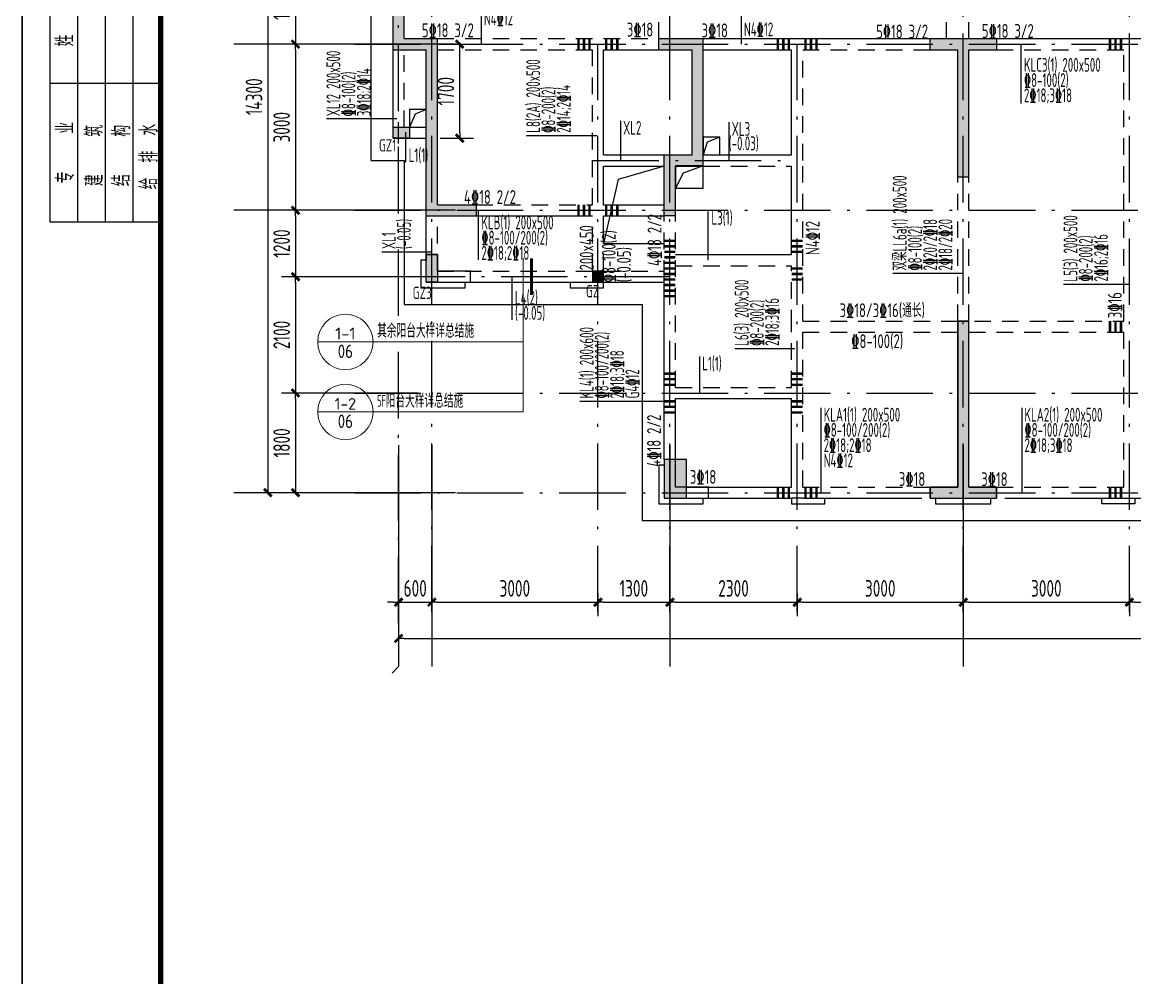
# Model space of a CAD drawing. Extents: x 580289 to 1106878, y -144605 to 78052.
# Drawn here: x 848694 to 868789, y -33943 to -16688 of the extents above; entities that cross this region are included whole.
import ezdxf
from ezdxf.enums import TextEntityAlignment as Align

# ---------------------------------------------------------------- set-up
doc = ezdxf.new("R2010")
doc.units = 0
doc.header["$LTSCALE"] = 100
doc.linetypes.add('2', pattern=[18.5, 12, -3, 0.5, -3])
doc.linetypes.add('3', pattern=[5, 3, -2])
doc.layers.get('0').update_dxf_attribs({"linetype": 'CONTINUOUS'})
doc.layers.get('Defpoints').update_dxf_attribs({"linetype": 'CONTINUOUS'})
for name, color, linetype in [('AXIS', 3, 'CONTINUOUS'), ('COLU', 7, 'CONTINUOUS'), ('DIM', 3, 'CONTINUOUS'), ('HATCH', 254, 'CONTINUOUS'), ('jiangcha', 5, 'CONTINUOUS'), ('T图框', 7, 'CONTINUOUS'), ('xj', 6, 'CONTINUOUS'), ('图框', 254, 'CONTINUOUS'), ('垂直标注', 2, 'CONTINUOUS'), ('构造柱', 7, 'CONTINUOUS'), ('梁', 4, 'CONTINUOUS'), ('梁原位标注', 7, 'CONTINUOUS'), ('梁虚线', 134, '3'), ('次梁箍筋', 1, 'CONTINUOUS'), ('水平标注', 2, 'CONTINUOUS'), ('洞口边线', 7, 'CONTINUOUS'), ('管道井', 3, 'CONTINUOUS'), ('网格', 253, '2')]:
    doc.layers.add(name, color=color, linetype=linetype)
doc.layers.add('DIM_IDEN', color=1, linetype='CONTINUOUS', lineweight=18)
doc.styles.add('_TCH_LABEL', font='tssdeng.shx', dxfattribs={"width": 0.7, "bigfont": 'tssdchn.shx'})
doc.styles.add('DX', font='tssdeng.shx', dxfattribs={"width": 0.7, "bigfont": 'tssdchn.shx'})
doc.styles.get("Standard").update_dxf_attribs({"font": 'tssdeng.shx', "width": 0.7, "bigfont": 'tssdchn.shx'})
doc.styles.add('TSSD_Dimension', font='Tssdeng.shx', dxfattribs={"width": 0.7, "bigfont": 'tssdchn.shx'})
doc.dimstyles.new('TSSD_100_100$0', dxfattribs={"dimtxt": 300, "dimasz": 100, "dimexe": 250, "dimexo": 250, "dimgap": 100, "dimtad": 1, "dimdec": 0, "dimzin": 0, "dimdsep": 46, "dimtxsty": 'TSSD_Dimension', "dimblk": '_TSDBK', "dimblk1": '_TSDBK', "dimblk2": '_TSDBK', "dimsah": 1, "dimcen": 0, "dimclrt": 7, "dimadec": 0, "dimazin": 0, "dimtfac": 1, "dimtdec": 0, "dimtix": 1, "dimtmove": 2, "dimatfit": 3, "dimldrblk": '_TSDBK', "dimfxl": 1, "dimtolj": 1, "dimtzin": 0, "dimarcsym": 0})

# ---------------------------------------------------------------- blocks, each defined once
blk = doc.blocks.new('_TSDBK')
blk.add_line((-1, 0), (0, 0))
at = {"const_width": 0.5}
blk.add_lwpolyline([(-0.7, -0.7), (0.7, 0.7)], dxfattribs=at)
blk = doc.blocks.new('*D1854')
at = {"layer": 'Defpoints', "color": 0}
for p in [(-26562, 1500), (-26562, 100), (-26562, 100)]:
    blk.add_point(p, dxfattribs=at)
at = {"layer": 'DIM', "color": 0, "lineweight": -2}
for p, q in [((-26312, 1500), (-26312, 1500)), ((-26562, 1400), (-26562, 200)), ((-26312, 100), (-26312, 100))]:
    blk.add_line(p, q, dxfattribs=at)
at = {"layer": 'DIM', "color": 0, "lineweight": -2, "xscale": 100, "yscale": 100, "zscale": 100}
for p, rotation in [((-26562, 1500), 90), ((-26562, 100), 270)]:
    blk.add_blockref('_TSDBK', p, dxfattribs=dict(at, rotation=rotation))
at = {"layer": 'DIM', "color": 7, "insert": (-26812, 800), "char_height": 300, "attachment_point": 5, "rotation": 90, "style": 'TSSD_Dimension'}
blk.add_mtext('\\A1;1400', dxfattribs=at)
blk = doc.blocks.new('*D1855')
at = {"layer": 'Defpoints', "color": 0}
for p in [(-26562, 100), (-26562, -2900), (-26562, -2900)]:
    blk.add_point(p, dxfattribs=at)
at = {"layer": 'DIM', "color": 0, "lineweight": -2}
for p, q in [((-26562, 0), (-26562, -2800)), ((-26312, 100), (-26312, 100)), ((-26312, -2900), (-26312, -2900))]:
    blk.add_line(p, q, dxfattribs=at)
at = {"layer": 'DIM', "color": 0, "lineweight": -2, "xscale": 100, "yscale": 100, "zscale": 100}
for p, rotation in [((-26562, 100), 90), ((-26562, -2900), 270)]:
    blk.add_blockref('_TSDBK', p, dxfattribs=dict(at, rotation=rotation))
at = {"layer": 'DIM', "color": 7, "insert": (-26812, -1400), "char_height": 300, "attachment_point": 5, "rotation": 90, "style": 'TSSD_Dimension'}
blk.add_mtext('\\A1;3000', dxfattribs=at)
blk = doc.blocks.new('*D1856')
at = {"layer": 'Defpoints', "color": 0}
for p in [(-25498, -6200), (-26562, -8000), (-25498, -8000)]:
    blk.add_point(p, dxfattribs=at)
at = {"layer": 'DIM', "color": 0, "lineweight": -2}
for p, q in [((-25748, -6200), (-26812, -6200)), ((-26562, -6300), (-26562, -7900)), ((-25748, -8000), (-26812, -8000))]:
    blk.add_line(p, q, dxfattribs=at)
at = {"layer": 'DIM', "color": 0, "lineweight": -2, "xscale": 100, "yscale": 100, "zscale": 100}
for p, rotation in [((-26562, -6200), 90), ((-26562, -8000), 270)]:
    blk.add_blockref('_TSDBK', p, dxfattribs=dict(at, rotation=rotation))
at = {"layer": 'DIM', "color": 7, "insert": (-26812, -7100), "char_height": 300, "attachment_point": 5, "rotation": 90, "style": 'TSSD_Dimension'}
blk.add_mtext('\\A1;1800', dxfattribs=at)
blk = doc.blocks.new('*D1857')
at = {"layer": 'Defpoints', "color": 0}
for p in [(-27062, 6300), (-27062, -8000), (-27062, -8000)]:
    blk.add_point(p, dxfattribs=at)
at = {"layer": 'DIM', "color": 0, "lineweight": -2}
for p, q in [((-27312, 6300), (-27312, 6300)), ((-27062, 6200), (-27062, -7900))]:
    blk.add_line(p, q, dxfattribs=at)
at = {"layer": 'DIM', "color": 0, "lineweight": -2, "xscale": 100, "yscale": 100, "zscale": 100}
for p, rotation in [((-27062, 6300), 90), ((-27062, -8000), 270)]:
    blk.add_blockref('_TSDBK', p, dxfattribs=dict(at, rotation=rotation))
at = {"layer": 'DIM', "color": 7, "insert": (-27312, -850), "char_height": 300, "attachment_point": 5, "rotation": 90, "style": 'TSSD_Dimension'}
blk.add_mtext('\\A1;14300', dxfattribs=at)
blk = doc.blocks.new('*D1858')
at = {"layer": 'Defpoints', "color": 0}
for p in [(-24700, -9569), (-24100, -9569), (-24100, -9977)]:
    blk.add_point(p, dxfattribs=at)
at = {"layer": 'DIM', "color": 0, "lineweight": -2}
for p, q in [((-24700, -9819), (-24700, -10227)), ((-24100, -9819), (-24100, -10227)), ((-24800, -9977), (-24900, -9977)), ((-24700, -9977), (-24100, -9977)), ((-24000, -9977), (-23900, -9977))]:
    blk.add_line(p, q, dxfattribs=at)
at = {"layer": 'DIM', "color": 0, "lineweight": -2, "xscale": 100, "yscale": 100, "zscale": 100}
blk.add_blockref('_TSDBK', (-24700, -9977), dxfattribs=at)
at = {"layer": 'DIM', "color": 0, "lineweight": -2, "xscale": 100, "yscale": 100, "zscale": 100, "rotation": 180}
blk.add_blockref('_TSDBK', (-24100, -9977), dxfattribs=at)
at = {"layer": 'DIM', "color": 7, "insert": (-24400, -9727), "char_height": 300, "attachment_point": 5, "style": 'TSSD_Dimension'}
blk.add_mtext('\\A1;600', dxfattribs=at)
blk = doc.blocks.new('*D1859')
at = {"layer": 'Defpoints', "color": 0}
for p in [(-24100, -9569), (-21100, -9569), (-21100, -9977)]:
    blk.add_point(p, dxfattribs=at)
at = {"layer": 'DIM', "color": 0, "lineweight": -2}
for p, q in [((-24100, -9819), (-24100, -10227)), ((-21100, -9819), (-21100, -10227)), ((-24000, -9977), (-21200, -9977))]:
    blk.add_line(p, q, dxfattribs=at)
at = {"layer": 'DIM', "color": 0, "lineweight": -2, "xscale": 100, "yscale": 100, "zscale": 100, "rotation": 180}
blk.add_blockref('_TSDBK', (-24100, -9977), dxfattribs=at)
at = {"layer": 'DIM', "color": 0, "lineweight": -2, "xscale": 100, "yscale": 100, "zscale": 100}
blk.add_blockref('_TSDBK', (-21100, -9977), dxfattribs=at)
at = {"layer": 'DIM', "color": 7, "insert": (-22600, -9727), "char_height": 300, "attachment_point": 5, "style": 'TSSD_Dimension'}
blk.add_mtext('\\A1;3000', dxfattribs=at)
blk = doc.blocks.new('*D1860')
at = {"layer": 'Defpoints', "color": 0}
for p in [(-21100, -9569), (-19800, -9569), (-19800, -9977)]:
    blk.add_point(p, dxfattribs=at)
at = {"layer": 'DIM', "color": 0, "lineweight": -2}
for p, q in [((-21100, -9819), (-21100, -10227)), ((-19800, -9819), (-19800, -10227)), ((-21000, -9977), (-19900, -9977))]:
    blk.add_line(p, q, dxfattribs=at)
at = {"layer": 'DIM', "color": 0, "lineweight": -2, "xscale": 100, "yscale": 100, "zscale": 100, "rotation": 180}
blk.add_blockref('_TSDBK', (-21100, -9977), dxfattribs=at)
at = {"layer": 'DIM', "color": 0, "lineweight": -2, "xscale": 100, "yscale": 100, "zscale": 100}
blk.add_blockref('_TSDBK', (-19800, -9977), dxfattribs=at)
at = {"layer": 'DIM', "color": 7, "insert": (-20450, -9727), "char_height": 300, "attachment_point": 5, "style": 'TSSD_Dimension'}
blk.add_mtext('\\A1;1300', dxfattribs=at)
blk = doc.blocks.new('*D1861')
at = {"layer": 'Defpoints', "color": 0}
for p in [(-19800, -9569), (-17500, -9569), (-17500, -9977)]:
    blk.add_point(p, dxfattribs=at)
at = {"layer": 'DIM', "color": 0, "lineweight": -2}
for p, q in [((-19800, -9819), (-19800, -10227)), ((-17500, -9819), (-17500, -10227)), ((-19700, -9977), (-17600, -9977))]:
    blk.add_line(p, q, dxfattribs=at)
at = {"layer": 'DIM', "color": 0, "lineweight": -2, "xscale": 100, "yscale": 100, "zscale": 100, "rotation": 180}
blk.add_blockref('_TSDBK', (-19800, -9977), dxfattribs=at)
at = {"layer": 'DIM', "color": 0, "lineweight": -2, "xscale": 100, "yscale": 100, "zscale": 100}
blk.add_blockref('_TSDBK', (-17500, -9977), dxfattribs=at)
at = {"layer": 'DIM', "color": 7, "insert": (-18650, -9727), "char_height": 300, "attachment_point": 5, "style": 'TSSD_Dimension'}
blk.add_mtext('\\A1;2300', dxfattribs=at)
blk = doc.blocks.new('*D1862')
at = {"layer": 'Defpoints', "color": 0}
for p in [(-17500, -9569), (-14500, -9569), (-14500, -9977)]:
    blk.add_point(p, dxfattribs=at)
at = {"layer": 'DIM', "color": 0, "lineweight": -2}
for p, q in [((-17500, -9819), (-17500, -10227)), ((-14500, -9819), (-14500, -10227)), ((-17400, -9977), (-14600, -9977))]:
    blk.add_line(p, q, dxfattribs=at)
at = {"layer": 'DIM', "color": 0, "lineweight": -2, "xscale": 100, "yscale": 100, "zscale": 100, "rotation": 180}
blk.add_blockref('_TSDBK', (-17500, -9977), dxfattribs=at)
at = {"layer": 'DIM', "color": 0, "lineweight": -2, "xscale": 100, "yscale": 100, "zscale": 100}
blk.add_blockref('_TSDBK', (-14500, -9977), dxfattribs=at)
at = {"layer": 'DIM', "color": 7, "insert": (-16000, -9727), "char_height": 300, "attachment_point": 5, "style": 'TSSD_Dimension'}
blk.add_mtext('\\A1;3000', dxfattribs=at)
blk = doc.blocks.new('*D1863')
at = {"layer": 'Defpoints', "color": 0}
for p in [(-14500, -9569), (-11500, -9569), (-11500, -9977)]:
    blk.add_point(p, dxfattribs=at)
at = {"layer": 'DIM', "color": 0, "lineweight": -2}
for p, q in [((-14500, -9819), (-14500, -10227)), ((-11500, -9819), (-11500, -10227)), ((-14400, -9977), (-11600, -9977))]:
    blk.add_line(p, q, dxfattribs=at)
at = {"layer": 'DIM', "color": 0, "lineweight": -2, "xscale": 100, "yscale": 100, "zscale": 100, "rotation": 180}
blk.add_blockref('_TSDBK', (-14500, -9977), dxfattribs=at)
at = {"layer": 'DIM', "color": 0, "lineweight": -2, "xscale": 100, "yscale": 100, "zscale": 100}
blk.add_blockref('_TSDBK', (-11500, -9977), dxfattribs=at)
at = {"layer": 'DIM', "color": 7, "insert": (-13000, -9727), "char_height": 300, "attachment_point": 5, "style": 'TSSD_Dimension'}
blk.add_mtext('\\A1;3000', dxfattribs=at)
blk = doc.blocks.new('*D1864')
at = {"layer": 'Defpoints', "color": 0}
for p in [(-11500, -9569), (-9700, -9569), (-9700, -9977)]:
    blk.add_point(p, dxfattribs=at)
at = {"layer": 'DIM', "color": 0, "lineweight": -2}
for p, q in [((-11500, -9819), (-11500, -10227)), ((-9700, -9819), (-9700, -10227)), ((-11400, -9977), (-9800, -9977))]:
    blk.add_line(p, q, dxfattribs=at)
at = {"layer": 'DIM', "color": 0, "lineweight": -2, "xscale": 100, "yscale": 100, "zscale": 100, "rotation": 180}
blk.add_blockref('_TSDBK', (-11500, -9977), dxfattribs=at)
at = {"layer": 'DIM', "color": 0, "lineweight": -2, "xscale": 100, "yscale": 100, "zscale": 100}
blk.add_blockref('_TSDBK', (-9700, -9977), dxfattribs=at)
at = {"layer": 'DIM', "color": 7, "insert": (-10600, -9727), "char_height": 300, "attachment_point": 5, "style": 'TSSD_Dimension'}
blk.add_mtext('\\A1;1800', dxfattribs=at)
blk = doc.blocks.new('*D1880')
at = {"layer": 'Defpoints', "color": 0}
for p in [(24500, -10356), (-24700, -10476), (24500, -10631)]:
    blk.add_point(p, dxfattribs=at)
at = {"layer": 'DIM', "color": 0, "lineweight": -2}
for p, q in [((-24600, -10631), (24400, -10631)), ((24500, -10606), (24500, -10881)), ((-24700, -10726), (-24700, -10881))]:
    blk.add_line(p, q, dxfattribs=at)
at = {"layer": 'DIM', "color": 0, "lineweight": -2, "xscale": 100, "yscale": 100, "zscale": 100, "rotation": 180}
blk.add_blockref('_TSDBK', (-24700, -10631), dxfattribs=at)
at = {"layer": 'DIM', "color": 0, "lineweight": -2, "xscale": 100, "yscale": 100, "zscale": 100}
blk.add_blockref('_TSDBK', (24500, -10631), dxfattribs=at)
at = {"layer": 'DIM', "color": 7, "insert": (-100, -10381), "char_height": 300, "attachment_point": 5, "style": 'TSSD_Dimension'}
blk.add_mtext('\\A1;49200', dxfattribs=at)
blk = doc.blocks.new('*D1890')
at = {"layer": 'Defpoints', "color": 0}
for p in [(-24200, -2900), (-26562, -4100), (-24200, -4100)]:
    blk.add_point(p, dxfattribs=at)
at = {"layer": 'DIM', "color": 0, "lineweight": -2}
for p, q in [((-24450, -2900), (-26812, -2900)), ((-26562, -3000), (-26562, -4000)), ((-24450, -4100), (-26812, -4100))]:
    blk.add_line(p, q, dxfattribs=at)
at = {"layer": 'DIM', "color": 0, "lineweight": -2, "xscale": 100, "yscale": 100, "zscale": 100}
for p, rotation in [((-26562, -2900), 90), ((-26562, -4100), 270)]:
    blk.add_blockref('_TSDBK', p, dxfattribs=dict(at, rotation=rotation))
at = {"layer": 'DIM', "color": 7, "insert": (-26812, -3500), "char_height": 300, "attachment_point": 5, "rotation": 90, "style": 'TSSD_Dimension'}
blk.add_mtext('\\A1;1200', dxfattribs=at)
blk = doc.blocks.new('*D1891')
at = {"layer": 'Defpoints', "color": 0}
for p in [(-24200, -4100), (-26562, -6200), (-24100, -6200)]:
    blk.add_point(p, dxfattribs=at)
at = {"layer": 'DIM', "color": 0, "lineweight": -2}
for p, q in [((-24450, -4100), (-26812, -4100)), ((-26562, -4200), (-26562, -6100)), ((-24350, -6200), (-26812, -6200))]:
    blk.add_line(p, q, dxfattribs=at)
at = {"layer": 'DIM', "color": 0, "lineweight": -2, "xscale": 100, "yscale": 100, "zscale": 100}
for p, rotation in [((-26562, -4100), 90), ((-26562, -6200), 270)]:
    blk.add_blockref('_TSDBK', p, dxfattribs=dict(at, rotation=rotation))
at = {"layer": 'DIM', "color": 7, "insert": (-26812, -5150), "char_height": 300, "attachment_point": 5, "rotation": 90, "style": 'TSSD_Dimension'}
blk.add_mtext('\\A1;2100', dxfattribs=at)
blk = doc.blocks.new('A$C72C84CBD')
at = {"layer": '图框', "color": 0}
for p, q in [((500, 58400), (500, 43400)), ((1000, 58400), (1000, 43400)), ((1500, 58400), (1500, 43400)), ((2000, 58400), (2000, 43400)), ((2500, 45900), (500, 45900)), ((2500, 43400), (500, 43400))]:
    blk.add_line(p, q, dxfattribs=at)
for points in [[(0, 0), (0, 59400), (84100, 59400), (84100, 0)], [(0, 0), (84100, 0), (84100, 59400), (0, 59400)]]:
    blk.add_lwpolyline(points, close=True, dxfattribs=at)
at = {"layer": '图框', "color": 0, "const_width": 100}
blk.add_lwpolyline([(2500, 1000), (83100, 1000), (83100, 58400), (2500, 58400)], close=True, dxfattribs=at)
at = {"layer": '图框', "color": 0, "style": 'DX', "width": 0.7}
for s, p in [('姓     名', (752, 47126)), ('专     业', (762, 44655)), ('建     筑', (1283, 44602, 2200)), ('结     构', (1774, 44602, 2200)), ('给  排  水', (2271, 44582, 2200))]:
    blk.add_text(s, height=320, rotation=90, dxfattribs=at).set_placement(p, align=Align.MIDDLE)
blk = doc.blocks.new('图框')
at = {"layer": 'T图框', "color": 4}
blk.add_blockref('A$C72C84CBD', (602717, 102744), dxfattribs=at)
blk = doc.blocks.new('*D1078')
at = {"layer": 'Defpoints', "color": 0}
for p in [(855957, -17084), (856596, -17084), (855992, -18783)]:
    blk.add_point(p, dxfattribs=at)
at = {"layer": 'DIM', "color": 0, "lineweight": -2}
for p, q in [((856207, -17084), (856846, -17084)), ((856596, -18683), (856596, -17184)), ((856242, -18783), (856846, -18783))]:
    blk.add_line(p, q, dxfattribs=at)
at = {"layer": 'DIM', "color": 0, "lineweight": -2, "xscale": 100, "yscale": 100, "zscale": 100}
for p, rotation in [((856596, -17084), 90), ((856596, -18783), 270)]:
    blk.add_blockref('_TSDBK', p, dxfattribs=dict(at, rotation=rotation))
at = {"layer": 'DIM', "color": 7, "insert": (856346, -17934), "char_height": 300, "attachment_point": 5, "rotation": 90, "style": 'TSSD_Dimension'}
blk.add_mtext('\\A1;1700', dxfattribs=at)
blk = doc.blocks.new('biaozhun1')
at = {"layer": 'HATCH'}
h = blk.add_hatch(color=256, dxfattribs=at)
h.paths.add_polyline_path([(-19500, -8100), (-19500, -7400), (-19900, -7400), (-19900, -8100)])
h.paths.add_polyline_path([(-24000, 3000), (-24000, 3450), (-24800, 3450), (-24800, 3000)])
h.paths.add_polyline_path([(19300, -8100), (19300, -7400), (19700, -7400), (19700, -8100)])
h.paths.add_polyline_path([(23800, 3000), (23800, 3450), (24600, 3450), (24600, 3000)])
h.paths.add_polyline_path([(-1550, 200), (-1550, 0), (-1450, 0), (-200, 0), (-200, -2300), (0, -2300), (0, 0), (1350, 0), (1350, 200)])
h.paths.add_polyline_path([(-20500, 5400), (-20500, 5600), (-20000, 5600), (-20000, 6400), (-19200, 6400), (-19200, 6200), (-19800, 6200), (-19800, 5400)])
h.paths.add_polyline_path([(-18000, 6200), (-18000, 6400), (-17200, 6400), (-17200, 4500), (-16800, 4500), (-16800, 4300), (-17400, 4300), (-17400, 6200)])
h.paths.add_polyline_path([(-24000, 4700), (-24200, 4700), (-24200, 5600), (-22500, 5600), (-22500, 5400), (-24000, 5400)])
h.paths.add_polyline_path([(-19700, -3000), (-19900, -3000), (-19900, -1900), (-19400, -1900), (-19400, 0), (-19999.3, 0), (-19999.3, 200), (-19200, 200), (-19200, -2100), (-19700, -2100)])
h.paths.add_polyline_path([(-24200, -3000), (-24200, 0), (-24800, 0), (-24800, 900), (-24600, 900), (-24600, 200), (-24000, 200), (-24000, -2800), (-23300, -2800), (-23300, -3000)])
h.paths.add_polyline_path([(-20000, 3200), (-19800, 3200), (-19800, 1600), (-19100, 1600), (-19100, 1400), (-20000, 1400)])
h.paths.add_polyline_path([(-14600, 1600), (-14600, 4300), (-15500, 4300), (-15500, 4500), (-14400, 4500), (-14400, 1400), (-15500, 1400), (-15500, 1600)])
h.paths.add_polyline_path([(-14400, -2300), (-14600, -2300), (-14600, 0), (-15100, 0), (-15100, 200), (-14400, 200), (-13900, 200), (-13900, 0), (-14400, 0)])
h.paths.add_polyline_path([(-10300, 0), (-10300, 200), (-9600, 200), (-9100, 200), (-9100, 0), (-9600, 0), (-9600, -2300), (-9800, -2300), (-9800, 0)])
h.paths.add_polyline_path([(-10200, -8100), (-10200, -7900), (-9800, -7900), (-9800, -4900), (-9600, -4900), (-9600, -7900), (-9200, -7900), (-9200, -8100), (-9800, -8100)])
h.paths.add_polyline_path([(20300, 5400), (20300, 5600), (19800, 5600), (19800, 6400), (19000, 6400), (19000, 6200), (19600, 6200), (19600, 5400)])
h.paths.add_polyline_path([(17800, 6200), (17800, 6400), (17000, 6400), (17000, 4500), (16600, 4500), (16600, 4300), (17200, 4300), (17200, 6200)])
h.paths.add_polyline_path([(19500, -3000), (19700, -3000), (19700, -1900), (19200, -1900), (19200, 0), (19799.3, 0), (19799.3, 200), (19000, 200), (19000, -2100), (19500, -2100)])
h.paths.add_polyline_path([(19800, 3200), (19600, 3200), (19600, 1600), (18900, 1600), (18900, 1400), (19800, 1400)])
h.paths.add_polyline_path([(23800, 4700), (24000, 4700), (24000, 5600), (22300, 5600), (22300, 5400), (23800, 5400)])
h.paths.add_polyline_path([(24000, -3000), (24000, 0), (24600, 0), (24600, 900), (24400, 900), (24400, 200), (23800, 200), (23800, -2800), (23100, -2800), (23100, -3000)])
h.paths.add_polyline_path([(14200, -2300), (14400, -2300), (14400, 0), (14900, 0), (14900, 200), (14200, 200), (13700, 200), (13700, 0), (14200, 0)])
h.paths.add_polyline_path([(14400, 1600), (14400, 4300), (15300, 4300), (15300, 4500), (14200, 4500), (14200, 1400), (15300, 1400), (15300, 1600)])
h.paths.add_polyline_path([(4600, -2300), (4800, -2300), (4800, 0), (5300, 0), (5300, 200), (4600, 200), (4100, 200), (4100, 0), (4600, 0)])
h.paths.add_polyline_path([(1250, 200), (-200, 200), (-1450, 200), (0, 200)], flags=0)
h.paths.add_polyline_path([(-200, -2300), (0, -2300)], flags=17)
h.paths.add_polyline_path([(-1450, 0), (-200, 0)], flags=0)
h.paths.add_polyline_path([(-200, -2300), (-200, 0)], flags=17)
h.paths.add_polyline_path([(0, -2300), (0, 0)], flags=17)
h.paths.add_polyline_path([(1250, 0), (0, 0)], flags=0)
h.paths.add_polyline_path([(10100, 0), (10100, 200), (9400, 200), (8900, 200), (8900, 0), (9400, 0), (9400, -2300), (9600, -2300), (9600, 0)])
h.paths.add_polyline_path([(-4800, -2300), (-5000, -2300), (-5000, 0), (-5500, 0), (-5500, 200), (-4800, 200), (-4300, 200), (-4300, 0), (-4800, 0)])
h.paths.add_polyline_path([(10000, -8100), (10000, -7900), (9600, -7900), (9600, -4900), (9400, -4900), (9400, -7900), (9000, -7900), (9000, -8100), (9600, -8100)])
edge = h.paths.add_edge_path(flags=16)
edge.add_line((1350, 0), (1350, 200))
edge.add_line((-1550, 200), (-1550, 0))
h = blk.add_hatch(color=256, dxfattribs=at)
h.paths.add_polyline_path([(-14400, -4900), (-14600, -4900), (-14600, -7900), (-15100, -7900), (-15100, -8100), (-14600, -8100), (-13900, -8100), (-13900, -7900), (-14400, -7900)])
h.paths.add_polyline_path([(-4800, -4900), (-5000, -4900), (-5000, -7900), (-5500, -7900), (-5500, -8100), (-5000, -8100), (-4300, -8100), (-4300, -7900), (-4800, -7900)])
h.paths.add_polyline_path([(4600, -7900), (4100, -7900), (4100, -8100), (4800, -8100), (5300, -8100), (5300, -7900), (4800, -7900), (4800, -4900), (4600, -4900)])
h.paths.add_polyline_path([(14400, -4900), (14200, -4900), (14200, -7900), (13700, -7900), (13700, -8100), (14400, -8100), (14900, -8100), (14900, -7900), (14400, -7900)])
at = {"layer": 'AXIS'}
for p, q in [((-23674.2, 100), (-27674.2, 100)), ((-23674.2, -2900), (-27674.2, -2900)), ((-24700, -7138.2), (-24700, -11138.2)), ((-24100, -7138.2), (-24100, -11138.2)), ((-19800, -7138.2), (-19800, -11138.2)), ((-14500, -7138.2), (-14500, -11138.2)), ((-23674.2, -8000), (-27674.2, -8000)), ((-24817.2, -11255.4), (-24700, -11138.2))]:
    blk.add_line(p, q, dxfattribs=at)
at = {"layer": 'COLU'}
for points in [[(-24800, 0), (-24800, 900)], [(-24600, 200), (-24600, 900)], [(-24800, 0), (-24200, 0)], [(-24600, 200), (-24000, 200)], [(-24200, -3000), (-24200, 0)], [(-24000, -2800), (-24000, 200)], [(-19999.3, 200), (-19200, 200)], [(-19999.3, 0), (-19999.3, 200)], [(-19999.3, 0), (-19400, 0)], [(-19400, -1900), (-19400, 0)], [(-19200, -2100), (-19200, 200)], [(-15100, 200), (-14400, 200)], [(-15100, 0), (-15100, 200)], [(-15100, 0), (-14600, 0)], [(-14600, -2300), (-14600, 0)], [(-14400, 200), (-13900, 200)], [(-14400, 0), (-13900, 0)], [(-14400, -2300), (-14400, 0)], [(-13900, 200), (-13900, 0)], [(-19900, -1900), (-19400, -1900)], [(-19900, -3000), (-19900, -1900)], [(-19700, -2100), (-19200, -2100)], [(-19700, -3000), (-19700, -2100)], [(-14400, -2300), (-14600, -2300)], [(-24000, -2800), (-23300, -2800)], [(-23300, -2800), (-23300, -3000)], [(-24200, -3000), (-23300, -3000)], [(-19700, -3000), (-19900, -3000)], [(-14600, -4900), (-14600, -7900), (-15100, -7900), (-15100, -8100), (-13900, -8100), (-13900, -7900), (-14400, -7900), (-14400, -4900), (-14600, -4900)], [(-14600, -7900), (-14600, -4900)], [(-14600, -4900), (-14400, -4900)], [(-14400, -7900), (-14400, -4900)], [(-15100, -7900), (-14600, -7900)], [(-15100, -8100), (-15100, -7900)], [(-14400, -7900), (-13900, -7900)], [(-13900, -7900), (-13900, -8100)], [(-15100, -8100), (-14600, -8100)], [(-14600, -8100), (-13900, -8100)]]:
    blk.add_lwpolyline(points, dxfattribs=at)
blk.add_lwpolyline([(-19500, -8100), (-19500, -7400), (-19900, -7400), (-19900, -8100)], close=True, dxfattribs=at)
at = {"layer": '梁'}
for p, q in [((-19799.3, 200), (-19799.9, 1400)), ((-24800, -1598.7), (-24800, 0)), ((-21000, -1900), (-21000, 0)), ((-21000, 0), (-19999.3, 0)), ((-19200, 200), (-17500, 200)), ((-19200, 0), (-17600, 0)), ((-17600, -1900), (-17600, 0)), ((-17500, 200), (-15100, 200)), ((-13900, 200), (-11500, 200)), ((-11500, 200), (-10300, 200)), ((-24800, -1598.7), (-24200, -1598.7)), ((-21000, -1900), (-19900, -1900)), ((-19200, -1900), (-17600, -1900)), ((-21000, -2100), (-19900, -2100)), ((-21000, -2800), (-21000, -2100)), ((-17600, -3700), (-17600, -2100)), ((-21000, -2800), (-19900, -2800)), ((-24200, -4200), (-24200, -3000)), ((-23300, -3000), (-21200, -3000)), ((-21000, -3500), (-21000, -3000)), ((-21000, -3000), (-19900, -3000)), ((-21000, -3500), (-19900, -3500)), ((-19700, -3700), (-17600, -3700)), ((-24200, -4200), (-21100, -4200)), ((-21100, -4200), (-19900, -4200)), ((-19900, -7400), (-19900, -4100)), ((-19700, -6300), (-17600, -6300)), ((-19700, -7400), (-19700, -6300)), ((-17600, -7900), (-17600, -6300)), ((-19500, -7900), (-17600, -7900)), ((-19500, -8100), (-17600, -8100)), ((-17400, -8100), (-17600, -8100)), ((-17400, -8100), (-15250, -8100)), ((-13750, -8100), (-10200, -8100))]:
    blk.add_line(p, q, dxfattribs=at)
at = {"layer": '梁虚线'}
for p, q in [((-19999.3, 200), (-19999.9, 1400)), ((-14800, 200), (-14800, 1400)), ((-14400, 200), (-14400, 1400)), ((-24600, -1398.7), (-24600, 0)), ((-24000, 200), (-19999.3, 200)), ((-24000, 0), (-21200, 0)), ((-21200, -2800), (-21200, 0)), ((-17400, 0), (-15100, 0)), ((-17400, -2000), (-17400, 0)), ((-13900, 0), (-11600, 0)), ((-11600, -4900), (-11600, 0)), ((-24600, -1398.7), (-24200, -1398.7)), ((-17400, -4900), (-17400, -2000)), ((-19200, -2100), (-17600, -2100)), ((-14600, -4900), (-14600, -2300)), ((-14400, -4900), (-14400, -2300)), ((-23300, -2800), (-21200, -2800)), ((-24000, -4000), (-24000, -3000)), ((-21200, -4000), (-21200, -3000)), ((-19900, -4100), (-19900, -3000)), ((-19700, -4100), (-19700, -3000)), ((-21000, -4000), (-21000, -3500)), ((-24000, -4000), (-21200, -4000)), ((-21000, -4000), (-19900, -4000)), ((-19700, -3900), (-17600, -3900)), ((-17600, -5000), (-17600, -3900)), ((-19700, -6100), (-19700, -4100)), ((-17600, -6100), (-17600, -5000)), ((-17400, -4900), (-14600, -4900)), ((-14300, -4900), (-11600, -4900)), ((-17400, -5100), (-14600, -5100)), ((-17400, -7900), (-17400, -5100)), ((-14400, -5100), (-11600, -5100)), ((-11600, -7900), (-11600, -5100)), ((-19700, -6100), (-17600, -6100)), ((-17400, -7900), (-15100, -7900)), ((-13900, -7900), (-11600, -7900))]:
    blk.add_line(p, q, dxfattribs=at)
at = {"layer": '次梁箍筋', "const_width": 44.9}
for points in [[(-21450, 200), (-21450, 0)], [(-21350, 200), (-21350, 0)], [(-21250, 200), (-21250, 0)], [(-20950, 200), (-20950, 0)], [(-20850, 200), (-20850, 0)], [(-20750, 200), (-20750, 0)], [(-17850, 200), (-17850, 0)], [(-17750, 200), (-17750, 0)], [(-17650, 200), (-17650, 0)], [(-17350, 200), (-17350, 0)], [(-17250, 200), (-17250, 0)], [(-17150, 200), (-17150, 0)], [(-11850, 200), (-11850, 0)], [(-11750, 200), (-11750, 0)], [(-11650, 200), (-11650, 0)], [(-21450, -2800), (-21450, -3000)], [(-21350, -2800), (-21350, -3000)], [(-21250, -2800), (-21250, -3000)], [(-20950, -2800), (-20950, -3000)], [(-20850, -2800), (-20850, -3000)], [(-20750, -2800), (-20750, -3000)], [(-19900, -3450), (-19700, -3450)], [(-19900, -3550), (-19700, -3550)], [(-17600, -3450), (-17400, -3450)], [(-17600, -3550), (-17400, -3550)], [(-19900, -3650), (-19700, -3650)], [(-19900, -3750), (-19700, -3750)], [(-17600, -3650), (-17400, -3650)], [(-19900, -3850), (-19700, -3850)], [(-19900, -3950), (-19700, -3950)], [(-19900, -3950), (-19700, -3950)], [(-17600, -3950), (-17400, -3950)], [(-19900, -4050), (-19700, -4050)], [(-19900, -4150), (-19700, -4150)], [(-17600, -4050), (-17400, -4050)], [(-17600, -4150), (-17400, -4150)], [(-19900, -4250), (-19700, -4250)], [(-19900, -4350), (-19700, -4350)], [(-19900, -4450), (-19700, -4450)], [(-11850, -4900), (-11850, -5100)], [(-11750, -4900), (-11750, -5100)], [(-11650, -4900), (-11650, -5100)], [(-19900, -5850), (-19700, -5850)], [(-17600, -5850), (-17400, -5850)], [(-19900, -5950), (-19700, -5950)], [(-19900, -6050), (-19700, -6050)], [(-17600, -5950), (-17400, -5950)], [(-17600, -6050), (-17400, -6050)], [(-19900, -6350), (-19700, -6350)], [(-19900, -6450), (-19700, -6450)], [(-17600, -6350), (-17400, -6350)], [(-17600, -6450), (-17400, -6450)], [(-19900, -6550), (-19700, -6550)], [(-17600, -6550), (-17400, -6550)], [(-17850, -7900), (-17850, -8100)], [(-17750, -7900), (-17750, -8100)], [(-17650, -7900), (-17650, -8100)], [(-17350, -7900), (-17350, -8100)], [(-17250, -7900), (-17250, -8100)], [(-17150, -7900), (-17150, -8100)], [(-11850, -7900), (-11850, -8100)], [(-11750, -7900), (-11750, -8100)], [(-11650, -7900), (-11650, -8100)]]:
    blk.add_lwpolyline(points, dxfattribs=at)
at = {"layer": '洞口边线'}
blk.add_lwpolyline([(-19900, -2100), (-20734.3, -2346.6), (-21000, -3500)], dxfattribs=at)
at = {"layer": '管道井', "color": 6}
for points in [[(-24200, -1078.7), (-24500, -1078.7), (-24500, -1398.7), (-24200, -1398.7)], [(-18900, -1578.7), (-19200, -1578.7), (-19200, -1898.7), (-18900, -1898.7)], [(-19200, -2498.7), (-19200, -2098.7), (-19700, -2098.7), (-19700, -2498.7)]]:
    blk.add_lwpolyline(points, close=True, dxfattribs=at)
for points in [[(-24200, -1078.7), (-24401, -1166.6), (-24500, -1398.7)], [(-18900, -1578.7), (-19125, -1672.1), (-19200, -1898.7)], [(-19200, -2098.7), (-19562.3, -2231.7), (-19700, -2498.7)]]:
    blk.add_lwpolyline(points, dxfattribs=at)
at = {"layer": '网格'}
for p, q in [((-24100, -10158), (-24100, 8494.5)), ((-14500, -10158), (-14500, 8494.5)), ((-24700, -10356.7), (-24700, 8295.8)), ((-11500, -10158), (-11500, 6300)), ((-19800, -10158), (-19800, 1401.3)), ((-25497.6, 100), (25297.6, 100)), ((-21100, -10158), (-21100, 100)), ((-17500, -10158), (-17500, 100)), ((-21200, -2000), (-17500, -2000)), ((-25497.6, -2900), (25297.6, -2900)), ((-19800, -4099.7), (-25797.6, -4099.7)), ((-25497.6, -6200), (25297.6, -6200)), ((-25497.6, -8000), (25297.6, -8000))]:
    blk.add_line(p, q, dxfattribs=at)
at = {"layer": 'DIM'}
for base, p1, p2, picture, middle in [((-27062.2, -8000), (-27062.2, 6300), (-27062.2, -8000), '*D1857', (-27312.2, -850)), ((-26562.1, 100), (-26562.1, 1500), (-26562.1, 100), '*D1854', (-26812.1, 800)), ((-26562.1, -2900), (-26562.1, 100), (-26562.1, -2900), '*D1855', (-26812.1, -1400)), ((-26562.1, -4099.7), (-24200, -2900), (-24200, -4099.7), '*D1890', (-26812.1, -3499.8)), ((-26562.1, -6200), (-24200, -4099.7), (-24100, -6200), '*D1891', (-26812.1, -5149.8)), ((-26562.1, -8000), (-25497.6, -6200), (-25497.6, -8000), '*D1856', (-26812.1, -7100))]:
    dim = blk.add_linear_dim(base=base, p1=p1, p2=p2, angle=90, dimstyle='TSSD_100_100$0', dxfattribs=at)
    dim.commit()
    dim.dimension.update_dxf_attribs({"geometry": picture, "text_midpoint": middle})
for base, p1, p2, picture, middle in [((-24100, -9976.8), (-24700, -9569), (-24100, -9569), '*D1858', (-24400, -9726.8)), ((-21100, -9976.8), (-24100, -9569), (-21100, -9569), '*D1859', (-22600, -9726.8)), ((-19800, -9976.8), (-21100, -9569), (-19800, -9569), '*D1860', (-20450, -9726.8)), ((-17500, -9976.8), (-19800, -9569), (-17500, -9569), '*D1861', (-18650, -9726.8)), ((-14500, -9976.8), (-17500, -9569), (-14500, -9569), '*D1862', (-16000, -9726.8)), ((-11500, -9976.8), (-14500, -9569), (-11500, -9569), '*D1863', (-13000, -9726.8)), ((-9700, -9976.8), (-11500, -9569), (-9700, -9569), '*D1864', (-10600, -9726.8)), ((24500, -10631.2), (-24700, -10475.6), (24500, -10356.2), '*D1880', (-100, -10381.2))]:
    dim = blk.add_linear_dim(base=base, p1=p1, p2=p2, dimstyle='TSSD_100_100$0', dxfattribs=at)
    dim.commit()
    dim.dimension.update_dxf_attribs({"geometry": picture, "text_midpoint": middle})

msp = doc.modelspace()

# ---------------------------------------------------------------- hatches: boundary and pattern name
at = {"layer": 'HATCH'}
for points in [[(855691.6, -18782.9), (855691.6, -18581.6), (855391.6, -18581.6), (855391.6, -18782.9)], [(859191.6, -21184.3), (858991.6, -21184.3), (858991.6, -21384.3), (859191.6, -21384.3)]]:
    msp.add_hatch(color=256, dxfattribs=at).paths.add_polyline_path(points)
h = msp.add_hatch(color=256, dxfattribs=at)
h.paths.add_polyline_path([(856091.6, -21283), (856191.6, -21283), (856191.6, -20984.3), (856191.6, -20984.3), (856191.6, -20884.3), (856091.6, -20884.3)])
h.paths.add_polyline_path([(856091.6, -20884.3), (855991.6, -20884.3), (855991.6, -21184.3), (855991.6, -21184.3), (855991.6, -21283), (856091.6, -21283)])
h.paths.add_polyline_path([(855991.6, -21283), (855991.6, -21384.3), (856091.6, -21384.3), (856091.6, -21283)])
h.paths.add_polyline_path([(856091.6, -21283), (856091.6, -21384.3), (856191.6, -21384.3), (856191.6, -21283)])

# ---------------------------------------------------------------- linework, layer by layer
at = {"layer": 'DIM_IDEN', "color": 3}
for p, q in [((857741.6, -20950.6), (857741.6, -22460.7)), ((857741.6, -20950.6), (857741.6, -23513.2)), ((857741.6, -20950.6), (857741.6, -23724.5)), ((855030, -22460.7), (854030, -22460.7)), ((857741.6, -22460.7), (855030, -22460.7)), ((855030, -23724.5), (854030, -23724.5)), ((857741.6, -23724.5), (855030, -23724.5))]:
    msp.add_line(p, q, dxfattribs=at)
at = {"layer": 'DIM_IDEN', "color": 3, "const_width": 50}
msp.add_lwpolyline([(857891.6, -20950.6), (857891.6, -21616)], dxfattribs=at)
msp.add_lwpolyline([(857891.6, -20950.6), (857891.6, -21616)], dxfattribs=at)
msp.add_lwpolyline([(857891.6, -20950.6), (857891.6, -21616)], dxfattribs=at)
at = {"layer": 'DIM_IDEN', "color": 3}
for centre in [(854530, -22460.7), (854530, -23724.5)]:
    msp.add_circle(centre, 500, dxfattribs=at)
at = {"layer": 'xj'}
for p, q in [((854991.6, -12184.3), (854991.6, -19180.5)), ((854991.6, -19184.3), (855591.6, -19184.3)), ((855591.6, -19184.3), (855591.6, -21784.3)), ((855591.6, -21784.3), (859191.6, -21784.3)), ((859191.6, -21784.3), (859891.6, -21784.3)), ((859891.6, -21784.3), (859891.6, -25684.3)), ((859891.6, -25684.3), (880091.6, -25684.3))]:
    msp.add_line(p, q, dxfattribs=at)
for points in [[(856191.6, -20984.3), (856191.6, -20884.3), (855991.6, -20884.3), (855991.6, -20984.3), (855891.6, -20984.3), (855891.6, -21484.3), (856691.6, -21484.3), (856691.6, -21384.3), (856791.6, -21384.3), (856791.6, -21184.3), (856191.6, -21184.3)], [(860491.6, -24584.3), (860291.6, -24584.3), (860291.6, -24684.3), (860191.6, -24684.3), (860191.6, -25384.3), (860991.6, -25384.3), (860991.6, -25284.3), (861091.6, -25284.3), (861091.6, -25084.3), (860491.6, -25084.3)]]:
    msp.add_lwpolyline(points, close=True, dxfattribs=at)
for points in [[(858591.6, -21384.3), (858591.6, -21484.3), (859191.6, -21484.3), (859191.6, -21384.3)], [(862591.6, -25284.3), (862591.6, -25384.3), (863191.6, -25384.3), (863191.6, -25384.3), (863191.6, -25284.3)], [(865141.6, -25284.3), (865191.6, -25284.3), (865191.6, -25384.3), (866191.6, -25384.3), (866191.6, -25284.3), (866291.6, -25284.3)], [(868791.6, -25284.3), (868791.6, -25384.3), (868191.6, -25384.3), (868191.6, -25384.3), (868191.6, -25284.3)]]:
    msp.add_lwpolyline(points, dxfattribs=at)
at = {"layer": '垂直标注'}
for p, q in [((854188.3, -18426.4), (855460.7, -18426.4)), ((857797.7, -18733.7), (859070.1, -18733.7)), ((855188.3, -20834.6), (856091.6, -20834.6)), ((864418.7, -21221.1), (865691.6, -21221.1)), ((867503.9, -21420.3), (868688.6, -21420.3)), ((861564.1, -22582), (862650.8, -22582)), ((858763.1, -23531.3), (860391.6, -23531.3))]:
    msp.add_line(p, q, dxfattribs=at)
at = {"layer": '构造柱'}
for points in [[(855391.6, -18581.6), (855691.6, -18581.6), (855691.6, -18782.9), (855391.6, -18782.9)], [(855991.6, -20884.3), (856191.6, -20884.3), (856191.6, -21384.3), (855991.6, -21384.3)], [(858991.6, -21384.3), (859191.6, -21384.3), (859191.6, -21184.3), (858991.6, -21184.3)]]:
    msp.add_lwpolyline(points, close=True, dxfattribs=at)
at = {"layer": '水平标注'}
for p, q in [((856982.1, -15669.4), (856982.1, -17084.3)), ((861680.5, -15866.7), (861680.5, -17084.3)), ((866738.1, -18156), (866738.1, -17084.3)), ((859497.7, -18470.3), (859497.7, -19184.3)), ((855491.6, -18876), (855491.6, -18492.5)), ((855624.5, -19213.2), (855624.5, -18670.3)), ((861459.2, -18489.8), (861459.2, -19184.3)), ((856938.1, -20978.7), (856938.1, -20084.3)), ((861081.6, -20984.3), (861081.6, -20103.1)), ((857543.9, -22061.8), (857543.9, -21284.3)), ((860925.3, -22726.4), (860925.3, -23384.3)), ((863119.9, -23650.1), (863119.9, -25184.3)), ((866747.1, -23650.1), (866747.1, -25184.3))]:
    msp.add_line(p, q, dxfattribs=at)

# ---------------------------------------------------------------- block references
at = {"layer": 'jiangcha'}
msp.add_blockref('biaozhun1', (880191.6, -17184.3), dxfattribs=at)
at = {"layer": 'T图框'}
msp.add_blockref('图框', (245976.7, -166440.6), dxfattribs=at)

# ---------------------------------------------------------------- texts
at = {"layer": 'DIM_IDEN', "color": 7, "style": '_TCH_LABEL'}
for s, height, width, p, p2 in [('1-1', 215.81, 0.803636, (854346.6, -22417.5), (854713.5, -22417.5)), ('06', 242.45, 0.892929, (854392.6, -22751.6), (854667.4, -22751.6)), ('1-2', 207.96, 0.808889, (854335.9, -23682.9), (854724.1, -23682.9)), ('06', 242.45, 0.892929, (854392.6, -24015.5), (854667.4, -24015.5))]:
    msp.add_text(s, height=height, dxfattribs=dict(at, width=width)).set_placement(p, p2, align=Align.FIT)
for s, height, width, p in [('其余阳台大样详总结施', 250, 0.7, (855105, -22385.7)), ('5F', 212.5, 0.494118, (855105, -23631.5)), ('阳台大样详总结施', 250, 0.7, (855258.5, -23649.5))]:
    msp.add_text(s, height=height, dxfattribs=dict(at, width=width)).set_placement(p)
at = {"layer": '垂直标注', "width": 0.6}
for s, p in [('XL12 200x500', (854438.3, -18386)), ('L8(2A) 200x500', (858047.7, -18683.7)), ('\x848-100(2)', (854713.3, -18386)), ('3%%13218;2%%13214', (854988.3, -18386)), ('\x848-200(2)', (858322.7, -18683.7)), ('2\x8414;2\x8414', (858597.7, -18683.7)), ('双梁LL6a(1) 200x500', (864668.7, -21171.1)), ('(-0.05)', (855713.3, -20784.6)), ('2\x8420/2\x8418', (865218.7, -21171.1)), ('2\x8418/2\x8420', (865493.7, -21171.1)), ('L5(3) 200x500', (867753.9, -21370.3)), ('\x848-100(2)', (864943.7, -21171.1)), ('XL1', (855438.3, -20784.6)), ('\x848-200(2)', (868028.9, -21370.3)), ('2\x8416;2\x8416', (868303.9, -21370.3)), ('L6(3) 200x500', (861814.1, -22532)), ('2\x8418;3\x8416', (862364.1, -22532)), ('\x848-200(2)', (862089.1, -22532)), ('KL4(1) 200x600', (859013.1, -23481.3)), ('\x848-100/200(2)', (859288.1, -23481.3)), ('2\x8418;3\x8418', (859563.1, -23481.3)), ('G4\x8412', (859838.1, -23481.3))]:
    msp.add_text(s, height=250, rotation=90, dxfattribs=at).set_placement(p)
at = {"layer": '构造柱', "width": 0.7}
for s, p in [('GZ1', (855135.6, -19022.2)), ('GZ3', (855746.5, -21684.3)), ('GZ', (858875.8, -21655.8))]:
    msp.add_text(s, height=220, dxfattribs=at).set_placement(p)
at = {"layer": '梁原位标注', "width": 0.7}
for s, p in [('5\x8418 3/2', (855911.9, -16958)), ('3\x8418', (859614.2, -16946.6)), ('3\x8418', (860963.2, -16960.5)), ('5%%13218 3/2', (864116.9, -16981.1)), ('5\x8418 3/2', (866027.4, -16970.9)), ('4\x8418 2/2', (856672.6, -19969.2)), ('3\x8418/3\x8416(通长)', (863456.8, -22014.3)), ('\x848-100(2)', (863666.9, -22573.5)), ('3\x8418', (860752.9, -25023.3)), ('3\x8418', (864528, -25062.1)), ('3\x8418', (866015.4, -25064.3))]:
    msp.add_text(s, height=250, dxfattribs=at).set_placement(p)
for s, p in [('4\x8418 2/2', (860239.9, -21090)), ('N4\x8412', (863095.2, -20894)), ('200x450', (859013.2, -21170.5)), ('\x848-100(2)', (859412, -21383.8)), ('(-0.05)', (859687, -21383.8)), ('3\x8416', (868554.1, -22033.9)), ('4\x8418 2/2', (860229.7, -24714.2))]:
    msp.add_text(s, height=250, rotation=90, dxfattribs=at).set_placement(p)
at = {"layer": '水平标注', "width": 0.6}
for s, p in [('N4\x8412', (857032.1, -16744.4)), ('N4%%13212', (861730.5, -16941.7)), ('KLC3(1) 200x500', (866788.1, -17582.8)), ('\x848-100(2)', (866788.1, -17857.8)), ('2\x8418;3\x8418', (866788.1, -18132.8)), ('XL2', (859547.7, -18720.3)), ('XL3', (861509.2, -18739.8)), ('(-0.03)', (861454.4, -18999.2)), ('L1(1)', (855674.5, -19213.2)), ('L3(1)', (861142.9, -20345.6)), ('KLB(1) 200x500', (856988.1, -20428.7)), ('\x848-100/200(2)', (856988.1, -20703.7)), ('2\x8418;2\x8418', (856988.1, -20978.7)), ('L4(2)', (857593.9, -21786.8)), ('(-0.05)', (857593.9, -22061.8)), ('L1(1)', (860975.3, -22976.4)), ('KLA1(1) 200x500', (863169.9, -23900.1)), ('KLA2(1) 200x500', (866797.1, -23900.1)), ('\x848-100/200(2)', (863169.9, -24175.1)), ('\x848-100/200(2)', (866797.1, -24175.1)), ('2\x8418;2\x8418', (863169.9, -24450.1)), ('2\x8418;3\x8418', (866797.1, -24450.1)), ('N4\x8412', (863169.9, -24725.1))]:
    msp.add_text(s, height=250, dxfattribs=at).set_placement(p)

# ---------------------------------------------------------------- dimensions: what is measured, and where the dimension line sits
at = {"layer": 'DIM'}
dim = msp.add_linear_dim(base=(856595.9, -17084.3), p1=(855991.6, -18782.9), p2=(855957, -17084.3), angle=90, text='1700', dimstyle='TSSD_100_100$0', dxfattribs=at)
dim.commit()
dim.dimension.update_dxf_attribs({"geometry": '*D1078', "text_midpoint": (856345.9, -17933.6)})

doc.saveas('drawing.dxf')
